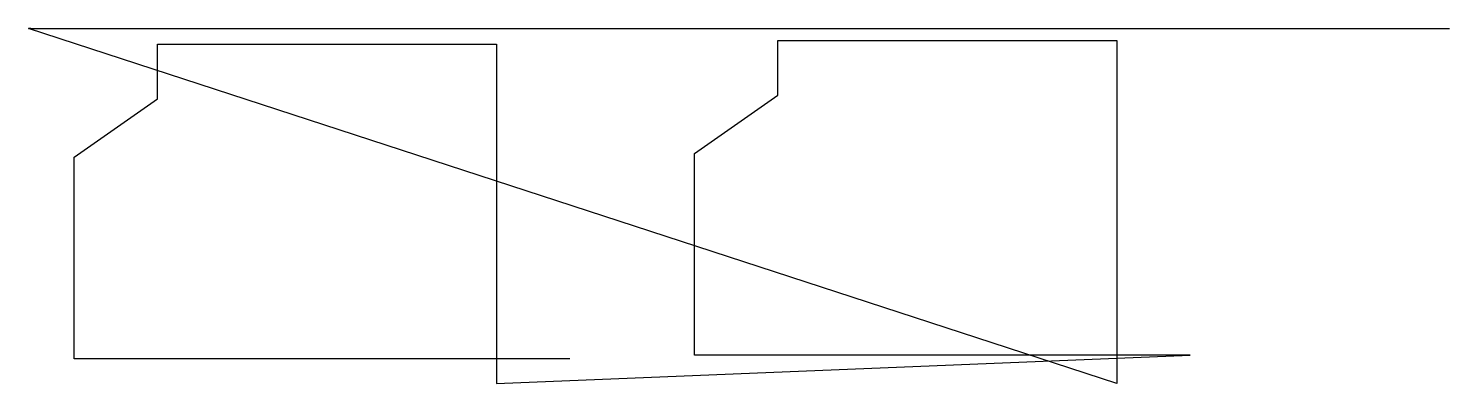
# Model space of a CAD drawing. Header units: metres. Extents: x 0 to 595, y 14 to 163.
import ezdxf

# ---------------------------------------------------------------- set-up
doc = ezdxf.new("R2010")
doc.units = ezdxf.units.M

msp = doc.modelspace()

# ---------------------------------------------------------------- linework, layer by layer
at = {"layer": 'TOOL_0'}
for p, q in [((455.926, 13.624), (0, 162.581)), ((0, 162.581), (1, 162.581)), ((1, 162.581), (0, 162.581)), ((0, 162.581), (1, 162.581)), ((1, 162.581), (594.251, 162.581)), ((594.251, 162.581), (595.251, 162.581)), ((54.111, 133.072), (54.111, 155.949)), ((54.111, 155.949), (196.111, 155.949)), ((196.111, 155.949), (196.111, 23.949)), ((313.926, 134.619), (313.926, 157.496)), ((313.926, 157.496), (455.926, 157.496)), ((455.926, 157.496), (455.926, 25.496)), ((19.111, 108.565), (54.111, 133.072)), ((278.926, 110.112), (313.926, 134.619)), ((19.111, 23.949), (19.111, 108.565)), ((278.926, 25.496), (278.926, 110.112)), ((196.111, 23.949), (19.111, 23.949)), ((196.111, 13.624), (486.632, 25.496)), ((226.782, 23.949), (196.111, 23.949)), ((196.111, 23.949), (196.111, 13.624)), ((455.926, 25.496), (278.926, 25.496)), ((486.632, 25.496), (455.926, 25.496)), ((455.926, 25.496), (455.926, 13.624))]:
    msp.add_line(p, q, dxfattribs=at)

doc.saveas('drawing.dxf')
